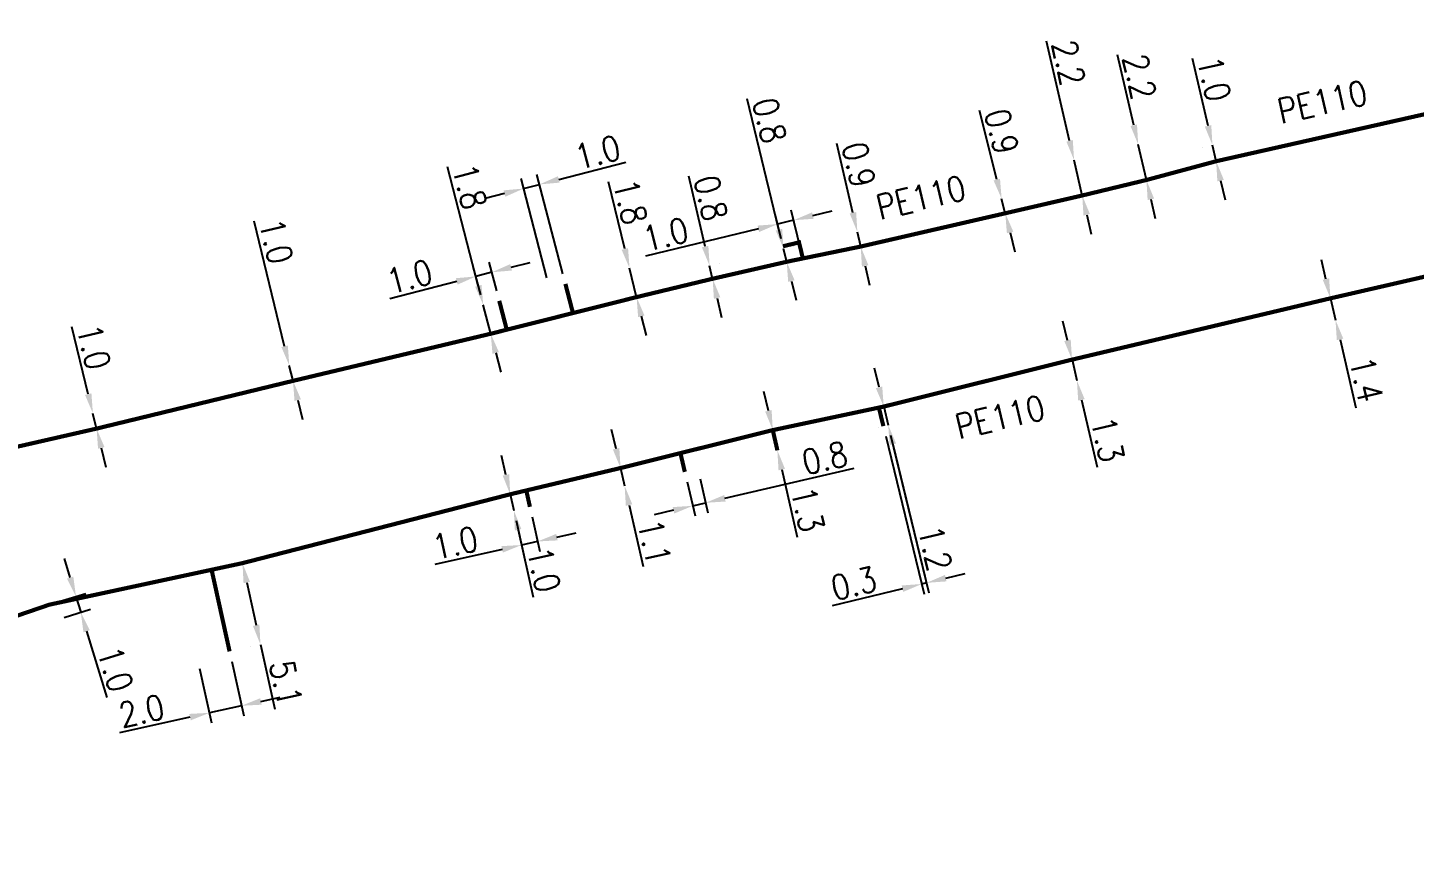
# Model space of a CAD drawing. Header units: millimetres. Extents: x 149996 to 151004, y 126998 to 128018.
# Drawn here: x 150805.2 to 150889.2, y 127041.3 to 127091.8 of the extents above; entities that cross this region are included whole.
import ezdxf

# ---------------------------------------------------------------- set-up
doc = ezdxf.new("R2010")
doc.units = ezdxf.units.MM
doc.header["$PDMODE"] = 34
doc.linetypes.add('L_25_PE', pattern=[2000, 1000, 1000])
doc.layers.get('DEFPOINTS').update_dxf_attribs({"linetype": 'CONTINUOUS'})
doc.layers.add('L_150', color=1, linetype='CONTINUOUS')
doc.layers.add('L_170', color=7, linetype='CONTINUOUS', plot=False)
doc.styles.get("Standard").update_dxf_attribs({"font": 'romans.shx', "width": 0.85})
doc.dimstyles.get("Standard").update_dxf_attribs({"dimtxt": 1.5, "dimasz": 1.2, "dimexe": 0.625, "dimexo": 0.625, "dimgap": 0.25, "dimtad": 1, "dimdec": 1, "dimzin": 0, "dimdsep": 46, "dimtxsty": 'Standard', "dimcen": -0.5, "dimadec": 0, "dimazin": 0, "dimtfac": 1, "dimtdec": 1, "dimtmove": 0, "dimatfit": 3, "dimfxl": 0, "dimtolj": 1, "dimtzin": 0, "dimarcsym": 0})

# ---------------------------------------------------------------- blocks, each defined once
blk = doc.blocks.new('*D983')
at = {"layer": 'DEFPOINTS', "color": 0, "linetype": 'Continuous', "transparency": 16777216}
for p in [(150864.232, 127081.428), (150864.232, 127081.428), (150864.452, 127080.556)]:
    blk.add_point(p, dxfattribs=at)
at = {"layer": 'L_150', "color": 0, "linetype": 'Continuous', "lineweight": -2, "transparency": 16777216}
for p, q in [((150863.939, 127082.592), (150862.887, 127086.772)), ((150864.452, 127080.556), (150864.232, 127081.428)), ((150863.846, 127080.403), (150863.846, 127080.403)), ((150864.745, 127079.392), (150865.038, 127078.228))]:
    blk.add_line(p, q, dxfattribs=at)
at = {"layer": 'L_150', "color": 0, "linetype": 'Continuous', "transparency": 16777216}
for points in [[(150864.133, 127082.641), (150863.745, 127082.543), (150864.232, 127081.428)], [(150864.939, 127079.441), (150864.551, 127079.343), (150864.452, 127080.556)]]:
    blk.add_solid(points, dxfattribs=at)
at = {"layer": 'L_150', "color": 0, "linetype": 'Continuous', "transparency": 16777216, "insert": (150864.236, 127085.508), "char_height": 1.5, "attachment_point": 5, "rotation": 284.13132}
blk.add_mtext('\\A1;0.9', dxfattribs=at)
blk = doc.blocks.new('*D984')
at = {"layer": 'DEFPOINTS', "color": 0, "linetype": 'Continuous', "transparency": 16777216}
for p in [(150855.492, 127079.417), (150855.492, 127079.417), (150855.694, 127078.54)]:
    blk.add_point(p, dxfattribs=at)
at = {"layer": 'L_150', "color": 0, "linetype": 'Continuous', "lineweight": -2, "transparency": 16777216}
for p, q in [((150855.223, 127080.586), (150854.257, 127084.787)), ((150855.694, 127078.54), (150855.492, 127079.417)), ((150855.963, 127077.37), (150856.233, 127076.201))]:
    blk.add_line(p, q, dxfattribs=at)
at = {"layer": 'L_150', "color": 0, "linetype": 'Continuous', "transparency": 16777216}
for points in [[(150855.418, 127080.631), (150855.028, 127080.542), (150855.492, 127079.417)], [(150856.158, 127077.415), (150855.769, 127077.326), (150855.694, 127078.54)]]:
    blk.add_solid(points, dxfattribs=at)
at = {"layer": 'L_150', "color": 0, "linetype": 'Continuous', "transparency": 16777216, "insert": (150855.58, 127083.496), "char_height": 1.5, "attachment_point": 5, "rotation": 282.96052}
blk.add_mtext('\\A1;0.9', dxfattribs=at)
blk = doc.blocks.new('*D985')
at = {"layer": 'DEFPOINTS', "color": 0, "linetype": 'Continuous', "transparency": 16777216}
for p in [(150851.024, 127078.396), (150851.024, 127078.396), (150851.212, 127077.618)]:
    blk.add_point(p, dxfattribs=at)
at = {"layer": 'L_150', "color": 0, "linetype": 'Continuous', "lineweight": -2, "transparency": 16777216}
for p, q in [((150850.741, 127079.562), (150848.821, 127087.48)), ((150851.212, 127077.618), (150851.024, 127078.396)), ((150851.631, 127078.543), (150851.631, 127078.543)), ((150851.82, 127077.766), (150851.82, 127077.766)), ((150851.495, 127076.452), (150851.778, 127075.286))]:
    blk.add_line(p, q, dxfattribs=at)
at = {"layer": 'L_150', "color": 0, "linetype": 'Continuous', "transparency": 16777216}
for points in [[(150850.935, 127079.609), (150850.547, 127079.515), (150851.024, 127078.396)], [(150851.69, 127076.499), (150851.301, 127076.405), (150851.212, 127077.618)]]:
    blk.add_solid(points, dxfattribs=at)
at = {"layer": 'L_150', "color": 0, "linetype": 'Continuous', "transparency": 16777216, "insert": (150850.166, 127086.175), "char_height": 1.5, "attachment_point": 5, "rotation": 283.63095}
blk.add_mtext('\\A1;0.8', dxfattribs=at)
blk = doc.blocks.new('*D986')
at = {"layer": 'DEFPOINTS', "color": 0, "linetype": 'Continuous', "transparency": 16777216}
for p in [(150846.543, 127077.369), (150846.543, 127077.369), (150846.725, 127076.59)]:
    blk.add_point(p, dxfattribs=at)
at = {"layer": 'L_150', "color": 0, "linetype": 'Continuous', "lineweight": -2, "transparency": 16777216}
for p, q in [((150846.271, 127078.538), (150845.279, 127082.795)), ((150846.725, 127076.59), (150846.543, 127077.369)), ((150847.152, 127077.511), (150847.152, 127077.511)), ((150847.333, 127076.732), (150847.333, 127076.732)), ((150846.997, 127075.421), (150847.269, 127074.253))]:
    blk.add_line(p, q, dxfattribs=at)
at = {"layer": 'L_150', "color": 0, "linetype": 'Continuous', "transparency": 16777216}
for points in [[(150846.466, 127078.583), (150846.076, 127078.493), (150846.543, 127077.369)], [(150847.192, 127075.467), (150846.802, 127075.376), (150846.725, 127076.59)]]:
    blk.add_solid(points, dxfattribs=at)
at = {"layer": 'L_150', "color": 0, "linetype": 'Continuous', "transparency": 16777216, "insert": (150846.613, 127081.478), "char_height": 1.5, "attachment_point": 5, "rotation": 283.11612}
blk.add_mtext('\\A1;0.8', dxfattribs=at)
blk = doc.blocks.new('*D987')
at = {"layer": 'DEFPOINTS', "color": 0, "linetype": 'Continuous', "transparency": 16777216}
for p in [(150841.691, 127077.229), (150841.691, 127077.229), (150842.119, 127075.48)]:
    blk.add_point(p, dxfattribs=at)
at = {"layer": 'L_150', "color": 0, "linetype": 'Continuous', "lineweight": -2, "transparency": 16777216}
for p, q in [((150841.407, 127078.395), (150840.412, 127082.464)), ((150842.119, 127075.48), (150841.691, 127077.229)), ((150842.404, 127074.315), (150842.689, 127073.149))]:
    blk.add_line(p, q, dxfattribs=at)
at = {"layer": 'L_150', "color": 0, "linetype": 'Continuous', "transparency": 16777216}
for points in [[(150841.601, 127078.442), (150841.212, 127078.347), (150841.691, 127077.229)], [(150842.598, 127074.362), (150842.21, 127074.267), (150842.119, 127075.48)]]:
    blk.add_solid(points, dxfattribs=at)
at = {"layer": 'L_150', "color": 0, "linetype": 'Continuous', "transparency": 16777216, "insert": (150841.738, 127081.25), "char_height": 1.5, "attachment_point": 5, "rotation": 283.7378}
blk.add_mtext('\\A1;1.8', dxfattribs=at)
blk = doc.blocks.new('*D988')
at = {"layer": 'DEFPOINTS', "color": 0, "linetype": 'Continuous', "transparency": 16777216}
for p in [(150832.831, 127075.002), (150832.831, 127075.002), (150833.283, 127073.26)]:
    blk.add_point(p, dxfattribs=at)
at = {"layer": 'L_150', "color": 0, "linetype": 'Continuous', "lineweight": -2, "transparency": 16777216}
for p, q in [((150832.53, 127076.164), (150830.662, 127083.373)), ((150833.283, 127073.26), (150832.831, 127075.002)), ((150833.584, 127072.098), (150833.885, 127070.937))]:
    blk.add_line(p, q, dxfattribs=at)
at = {"layer": 'L_150', "color": 0, "linetype": 'Continuous', "transparency": 16777216}
for points in [[(150832.724, 127076.214), (150832.337, 127076.114), (150832.831, 127075.002)], [(150833.778, 127072.148), (150833.39, 127072.048), (150833.283, 127073.26)]]:
    blk.add_solid(points, dxfattribs=at)
at = {"layer": 'L_150', "color": 0, "linetype": 'Continuous', "transparency": 16777216, "insert": (150832.005, 127082.177), "char_height": 1.5, "attachment_point": 5, "rotation": 284.52913}
blk.add_mtext('\\A1;1.8', dxfattribs=at)
blk = doc.blocks.new('*D989')
at = {"layer": 'DEFPOINTS', "color": 0, "linetype": 'Continuous', "transparency": 16777216}
for p in [(150821.081, 127071.33), (150821.081, 127071.33), (150821.306, 127070.407)]:
    blk.add_point(p, dxfattribs=at)
at = {"layer": 'L_150', "color": 0, "linetype": 'Continuous', "lineweight": -2, "transparency": 16777216}
for p, q in [((150820.798, 127072.496), (150818.957, 127080.075)), ((150821.306, 127070.407), (150821.081, 127071.33)), ((150821.589, 127069.241), (150821.872, 127068.074))]:
    blk.add_line(p, q, dxfattribs=at)
at = {"layer": 'L_150', "color": 0, "linetype": 'Continuous', "transparency": 16777216}
for points in [[(150820.992, 127072.543), (150820.604, 127072.449), (150821.081, 127071.33)], [(150821.783, 127069.288), (150821.395, 127069.193), (150821.306, 127070.407)]]:
    blk.add_solid(points, dxfattribs=at)
at = {"layer": 'L_150', "color": 0, "linetype": 'Continuous', "transparency": 16777216, "insert": (150820.281, 127078.859), "char_height": 1.5, "attachment_point": 5, "rotation": 283.65506}
blk.add_mtext('\\A1;1.0', dxfattribs=at)
blk = doc.blocks.new('*D990')
at = {"layer": 'DEFPOINTS', "color": 0, "linetype": 'Continuous', "transparency": 16777216}
for p in [(150809.182, 127068.439), (150809.182, 127068.439), (150809.406, 127067.516)]:
    blk.add_point(p, dxfattribs=at)
at = {"layer": 'L_150', "color": 0, "linetype": 'Continuous', "lineweight": -2, "transparency": 16777216}
for p, q in [((150808.899, 127069.605), (150807.91, 127073.676)), ((150809.406, 127067.516), (150809.182, 127068.439)), ((150808.799, 127067.368), (150808.799, 127067.368)), ((150809.689, 127066.35), (150809.973, 127065.184))]:
    blk.add_line(p, q, dxfattribs=at)
at = {"layer": 'L_150', "color": 0, "linetype": 'Continuous', "transparency": 16777216}
for points in [[(150809.093, 127069.652), (150808.704, 127069.558), (150809.182, 127068.439)], [(150809.884, 127066.397), (150809.495, 127066.302), (150809.406, 127067.516)]]:
    blk.add_solid(points, dxfattribs=at)
at = {"layer": 'L_150', "color": 0, "linetype": 'Continuous', "transparency": 16777216, "insert": (150809.234, 127072.46), "char_height": 1.5, "attachment_point": 5, "rotation": 283.65506}
blk.add_mtext('\\A1;1.0', dxfattribs=at)
blk = doc.blocks.new('*D995')
at = {"layer": 'DEFPOINTS', "color": 0, "linetype": 'Continuous', "transparency": 16777216}
for p in [(150868.495, 127071.691), (150868.791, 127070.425), (150868.791, 127070.425)]:
    blk.add_point(p, dxfattribs=at)
at = {"layer": 'L_150', "color": 0, "linetype": 'Continuous', "lineweight": -2, "transparency": 16777216}
for p, q in [((150868.222, 127072.86), (150867.948, 127074.028)), ((150868.495, 127071.691), (150868.791, 127070.425)), ((150869.065, 127069.257), (150870.019, 127065.178))]:
    blk.add_line(p, q, dxfattribs=at)
at = {"layer": 'L_150', "color": 0, "linetype": 'Continuous', "transparency": 16777216}
for points in [[(150868.416, 127072.905), (150868.027, 127072.814), (150868.495, 127071.691)], [(150869.259, 127069.303), (150868.87, 127069.211), (150868.791, 127070.425)]]:
    blk.add_solid(points, dxfattribs=at)
at = {"layer": 'L_150', "color": 0, "linetype": 'Continuous', "transparency": 16777216, "insert": (150870.652, 127066.861), "char_height": 1.5, "attachment_point": 5, "rotation": 283.17068}
blk.add_mtext('\\A1;1.3', dxfattribs=at)
blk = doc.blocks.new('*D996')
at = {"layer": 'DEFPOINTS', "color": 0, "linetype": 'Continuous', "transparency": 16777216}
for p in [(150857.088, 127068.85), (150857.36, 127067.733), (150857.36, 127067.733)]:
    blk.add_point(p, dxfattribs=at)
at = {"layer": 'L_150', "color": 0, "linetype": 'Continuous', "lineweight": -2, "transparency": 16777216}
for p, q in [((150856.805, 127070.016), (150856.522, 127071.183)), ((150857.088, 127068.85), (150857.36, 127067.733)), ((150856.481, 127068.703), (150856.481, 127068.703)), ((150856.752, 127067.585), (150856.752, 127067.585)), ((150857.643, 127066.567), (150859.581, 127058.585))]:
    blk.add_line(p, q, dxfattribs=at)
at = {"layer": 'L_150', "color": 0, "linetype": 'Continuous', "transparency": 16777216}
for points in [[(150856.999, 127070.064), (150856.611, 127069.969), (150857.088, 127068.85)], [(150857.837, 127066.614), (150857.449, 127066.519), (150857.36, 127067.733)]]:
    blk.add_solid(points, dxfattribs=at)
at = {"layer": 'L_150', "color": 0, "linetype": 'Continuous', "transparency": 16777216, "insert": (150860.2, 127060.273), "char_height": 1.5, "attachment_point": 5, "rotation": 283.64945}
blk.add_mtext('\\A1;1.2', dxfattribs=at)
blk = doc.blocks.new('*D997')
at = {"layer": 'DEFPOINTS', "color": 0, "linetype": 'Continuous', "transparency": 16777216}
for p in [(150850.368, 127067.423), (150850.646, 127066.204), (150850.646, 127066.204)]:
    blk.add_point(p, dxfattribs=at)
at = {"layer": 'L_150', "color": 0, "linetype": 'Continuous', "lineweight": -2, "transparency": 16777216}
for p, q in [((150850.102, 127068.593), (150849.836, 127069.763)), ((150850.368, 127067.423), (150850.646, 127066.204)), ((150850.912, 127065.034), (150851.843, 127060.949))]:
    blk.add_line(p, q, dxfattribs=at)
at = {"layer": 'L_150', "color": 0, "linetype": 'Continuous', "transparency": 16777216}
for points in [[(150850.297, 127068.637), (150849.907, 127068.549), (150850.368, 127067.423)], [(150851.107, 127065.078), (150850.717, 127064.99), (150850.646, 127066.204)]]:
    blk.add_solid(points, dxfattribs=at)
at = {"layer": 'L_150', "color": 0, "linetype": 'Continuous', "transparency": 16777216, "insert": (150852.486, 127062.629), "char_height": 1.5, "attachment_point": 5, "rotation": 282.82747}
blk.add_mtext('\\A1;1.3', dxfattribs=at)
blk = doc.blocks.new('*D998')
at = {"layer": 'DEFPOINTS', "color": 0, "linetype": 'Continuous', "transparency": 16777216}
for p in [(150841.146, 127065.128), (150841.393, 127064.056), (150841.393, 127064.056)]:
    blk.add_point(p, dxfattribs=at)
at = {"layer": 'L_150', "color": 0, "linetype": 'Continuous', "lineweight": -2, "transparency": 16777216}
for p, q in [((150840.877, 127066.297), (150840.607, 127067.466)), ((150841.146, 127065.128), (150841.393, 127064.056)), ((150841.662, 127062.886), (150842.521, 127059.159))]:
    blk.add_line(p, q, dxfattribs=at)
at = {"layer": 'L_150', "color": 0, "linetype": 'Continuous', "transparency": 16777216}
for points in [[(150841.072, 127066.342), (150840.682, 127066.252), (150841.146, 127065.128)], [(150841.857, 127062.931), (150841.467, 127062.841), (150841.393, 127064.056)]]:
    blk.add_solid(points, dxfattribs=at)
at = {"layer": 'L_150', "color": 0, "linetype": 'Continuous', "transparency": 16777216, "insert": (150843.201, 127060.662), "char_height": 1.5, "attachment_point": 5, "rotation": 282.97107}
blk.add_mtext('\\A1;1.1', dxfattribs=at)
blk = doc.blocks.new('*D999')
at = {"layer": 'DEFPOINTS', "color": 0, "linetype": 'Continuous', "transparency": 16777216}
for p in [(150834.463, 127063.538), (150834.68, 127062.562), (150834.68, 127062.562)]:
    blk.add_point(p, dxfattribs=at)
at = {"layer": 'L_150', "color": 0, "linetype": 'Continuous', "lineweight": -2, "transparency": 16777216}
for p, q in [((150834.203, 127064.71), (150833.942, 127065.881)), ((150834.463, 127063.538), (150834.68, 127062.562)), ((150834.941, 127061.391), (150835.851, 127057.301))]:
    blk.add_line(p, q, dxfattribs=at)
at = {"layer": 'L_150', "color": 0, "linetype": 'Continuous', "transparency": 16777216}
for points in [[(150834.398, 127064.753), (150834.007, 127064.666), (150834.463, 127063.538)], [(150835.136, 127061.434), (150834.746, 127061.347), (150834.68, 127062.562)]]:
    blk.add_solid(points, dxfattribs=at)
at = {"layer": 'L_150', "color": 0, "linetype": 'Continuous', "transparency": 16777216, "insert": (150836.502, 127058.978), "char_height": 1.5, "attachment_point": 5, "rotation": 282.54354}
blk.add_mtext('\\A1;1.0', dxfattribs=at)
blk = doc.blocks.new('*D1000')
at = {"layer": 'DEFPOINTS', "color": 0, "linetype": 'Continuous', "transparency": 16777216}
for p in [(150818.245, 127059.369), (150819.333, 127054.438), (150819.333, 127054.438)]:
    blk.add_point(p, dxfattribs=at)
at = {"layer": 'L_150', "color": 0, "linetype": 'Continuous', "lineweight": -2, "transparency": 16777216}
for p, q in [((150817.635, 127059.235), (150817.635, 127059.235)), ((150818.503, 127058.197), (150819.074, 127055.61)), ((150818.722, 127054.303), (150818.722, 127054.303)), ((150819.333, 127054.438), (150820.196, 127050.525))]:
    blk.add_line(p, q, dxfattribs=at)
at = {"layer": 'L_150', "color": 0, "linetype": 'Continuous', "transparency": 16777216}
for points in [[(150818.699, 127058.24), (150818.308, 127058.154), (150818.245, 127059.369)], [(150819.269, 127055.653), (150818.879, 127055.566), (150819.333, 127054.438)]]:
    blk.add_solid(points, dxfattribs=at)
at = {"layer": 'L_150', "color": 0, "linetype": 'Continuous', "transparency": 16777216, "insert": (150820.87, 127052.111), "char_height": 1.5, "attachment_point": 5, "rotation": 282.43753}
blk.add_mtext('\\A1;5.1', dxfattribs=at)
blk = doc.blocks.new('*D1001')
at = {"layer": 'DEFPOINTS', "color": 0, "linetype": 'Continuous', "transparency": 16777216}
for p in [(150806.544, 127056.853), (150808.45, 127056.39), (150806.837, 127055.897)]:
    blk.add_point(p, dxfattribs=at)
at = {"layer": 'L_150', "color": 0, "linetype": 'Continuous', "lineweight": -2, "transparency": 16777216}
for p, q in [((150807.806, 127058.494), (150807.455, 127059.641)), ((150807.142, 127057.036), (150808.755, 127057.529)), ((150808.157, 127057.346), (150808.45, 127056.39)), ((150807.435, 127056.079), (150809.047, 127056.573)), ((150808.801, 127055.242), (150810.026, 127051.236))]:
    blk.add_line(p, q, dxfattribs=at)
at = {"layer": 'L_150', "color": 0, "linetype": 'Continuous', "transparency": 16777216}
for points in [[(150807.997, 127058.552), (150807.615, 127058.435), (150808.157, 127057.346)], [(150808.992, 127055.301), (150808.61, 127055.184), (150808.45, 127056.39)]]:
    blk.add_solid(points, dxfattribs=at)
at = {"layer": 'L_150', "color": 0, "linetype": 'Continuous', "transparency": 16777216, "insert": (150810.545, 127052.958), "char_height": 1.5, "attachment_point": 5, "rotation": 287.0096}
blk.add_mtext('\\A1;1.0', dxfattribs=at)
blk = doc.blocks.new('*D1300')
at = {"layer": 'DEFPOINTS', "color": 0, "linetype": 'Continuous', "transparency": 16777216}
for p in [(150884.15, 127075.404), (150884.457, 127074.09), (150884.457, 127074.09)]:
    blk.add_point(p, dxfattribs=at)
at = {"layer": 'L_150', "color": 0, "linetype": 'Continuous', "lineweight": -2, "transparency": 16777216}
for p, q in [((150883.877, 127076.573), (150883.603, 127077.741)), ((150884.15, 127075.404), (150884.457, 127074.09)), ((150884.73, 127072.921), (150885.698, 127068.783))]:
    blk.add_line(p, q, dxfattribs=at)
at = {"layer": 'L_150', "color": 0, "linetype": 'Continuous', "transparency": 16777216}
for points in [[(150884.071, 127076.618), (150883.682, 127076.527), (150884.15, 127075.404)], [(150884.925, 127072.967), (150884.535, 127072.876), (150884.457, 127074.09)]]:
    blk.add_solid(points, dxfattribs=at)
at = {"layer": 'L_150', "color": 0, "linetype": 'Continuous', "transparency": 16777216, "insert": (150886.324, 127070.495), "char_height": 1.5, "attachment_point": 5, "rotation": 283.15681}
blk.add_mtext('\\A1;1.4', dxfattribs=at)
blk = doc.blocks.new('*D1306')
at = {"layer": 'DEFPOINTS', "color": 0, "linetype": 'Continuous', "transparency": 16777216}
for p in [(150877.003, 127084.681), (150877.003, 127084.681), (150877.227, 127083.707)]:
    blk.add_point(p, dxfattribs=at)
at = {"layer": 'L_150', "color": 0, "linetype": 'Continuous', "lineweight": -2, "transparency": 16777216}
for p, q in [((150876.735, 127085.851), (150875.8, 127089.935)), ((150876.394, 127084.542), (150876.394, 127084.542)), ((150877.227, 127083.707), (150877.003, 127084.681)), ((150876.617, 127083.567), (150876.617, 127083.567)), ((150877.495, 127082.537), (150877.763, 127081.367))]:
    blk.add_line(p, q, dxfattribs=at)
at = {"layer": 'L_150', "color": 0, "linetype": 'Continuous', "transparency": 16777216}
for points in [[(150876.93, 127085.896), (150876.54, 127085.806), (150877.003, 127084.681)], [(150877.69, 127082.582), (150877.3, 127082.492), (150877.227, 127083.707)]]:
    blk.add_solid(points, dxfattribs=at)
at = {"layer": 'L_150', "color": 0, "linetype": 'Continuous', "transparency": 16777216, "insert": (150877.109, 127088.701), "char_height": 1.5, "attachment_point": 5, "rotation": 282.90243}
blk.add_mtext('\\A1;1.0', dxfattribs=at)
blk = doc.blocks.new('*D1307')
at = {"layer": 'DEFPOINTS', "color": 0, "linetype": 'Continuous', "transparency": 16777216}
for p in [(150872.506, 127084.715), (150872.506, 127084.715), (150873.002, 127082.571)]:
    blk.add_point(p, dxfattribs=at)
at = {"layer": 'L_150', "color": 0, "linetype": 'Continuous', "lineweight": -2, "transparency": 16777216}
for p, q in [((150872.236, 127085.884), (150871.252, 127090.143)), ((150873.002, 127082.571), (150872.506, 127084.715)), ((150873.272, 127081.402), (150873.542, 127080.233))]:
    blk.add_line(p, q, dxfattribs=at)
at = {"layer": 'L_150', "color": 0, "linetype": 'Continuous', "transparency": 16777216}
for points in [[(150872.431, 127085.929), (150872.041, 127085.839), (150872.506, 127084.715)], [(150873.467, 127081.447), (150873.077, 127081.357), (150873.002, 127082.571)]]:
    blk.add_solid(points, dxfattribs=at)
at = {"layer": 'L_150', "color": 0, "linetype": 'Continuous', "transparency": 16777216, "insert": (150872.583, 127088.823), "char_height": 1.5, "attachment_point": 5, "rotation": 283.01148}
blk.add_mtext('\\A1;2.2', dxfattribs=at)
blk = doc.blocks.new('*D1308')
at = {"layer": 'DEFPOINTS', "color": 0, "linetype": 'Continuous', "transparency": 16777216}
for p in [(150868.619, 127083.776), (150868.619, 127083.776), (150869.114, 127081.632)]:
    blk.add_point(p, dxfattribs=at)
at = {"layer": 'L_150', "color": 0, "linetype": 'Continuous', "lineweight": -2, "transparency": 16777216}
for p, q in [((150868.349, 127084.945), (150866.953, 127090.986)), ((150869.114, 127081.632), (150868.619, 127083.776)), ((150869.385, 127080.463), (150869.655, 127079.294))]:
    blk.add_line(p, q, dxfattribs=at)
at = {"layer": 'L_150', "color": 0, "linetype": 'Continuous', "transparency": 16777216}
for points in [[(150868.544, 127084.99), (150868.154, 127084.9), (150868.619, 127083.776)], [(150869.58, 127080.508), (150869.19, 127080.418), (150869.114, 127081.632)]]:
    blk.add_solid(points, dxfattribs=at)
at = {"layer": 'L_150', "color": 0, "linetype": 'Continuous', "transparency": 16777216, "insert": (150868.284, 127089.666), "char_height": 1.5, "attachment_point": 5, "rotation": 283.01148}
blk.add_mtext('\\A1;2.2', dxfattribs=at)
blk = doc.blocks.new('*D1341')
at = {"layer": 'DEFPOINTS', "color": 0, "linetype": 'Continuous', "transparency": 16777216}
for p in [(150834.68, 127062.562), (150835.657, 127062.779), (150835.147, 127060.464)]:
    blk.add_point(p, dxfattribs=at)
at = {"layer": 'L_170', "color": 0, "linetype": 'Continuous', "lineweight": -2, "transparency": 16777216}
for p, q in [((150835.792, 127062.169), (150836.259, 127060.072)), ((150834.816, 127061.952), (150835.283, 127059.854)), ((150836.123, 127060.682), (150835.147, 127060.464)), ((150837.295, 127060.942), (150838.466, 127061.203)), ((150833.976, 127060.204), (150829.886, 127059.294))]:
    blk.add_line(p, q, dxfattribs=at)
at = {"layer": 'L_170', "color": 0, "linetype": 'Continuous', "transparency": 16777216}
for points in [[(150833.932, 127060.399), (150834.019, 127060.009), (150835.147, 127060.464)], [(150837.251, 127061.138), (150837.338, 127060.747), (150836.123, 127060.682)]]:
    blk.add_solid(points, dxfattribs=at)
at = {"layer": 'L_170', "color": 0, "linetype": 'Continuous', "transparency": 16777216, "insert": (150831.128, 127060.595), "char_height": 1.5, "attachment_point": 5, "rotation": 12.54354}
blk.add_mtext('\\A1;1.0', dxfattribs=at)
blk = doc.blocks.new('*D1342')
at = {"layer": 'DEFPOINTS', "color": 0, "linetype": 'Continuous', "transparency": 16777216}
for p in [(150817.462, 127054.025), (150815.509, 127053.595), (150816.236, 127050.302)]:
    blk.add_point(p, dxfattribs=at)
at = {"layer": 'L_170', "color": 0, "linetype": 'Continuous', "lineweight": -2, "transparency": 16777216}
for p, q in [((150815.644, 127052.984), (150816.37, 127049.691)), ((150817.597, 127053.415), (150818.323, 127050.122)), ((150819.361, 127050.991), (150820.532, 127051.249)), ((150818.189, 127050.733), (150816.236, 127050.302)), ((150815.064, 127050.043), (150810.795, 127049.102))]:
    blk.add_line(p, q, dxfattribs=at)
at = {"layer": 'L_170', "color": 0, "linetype": 'Continuous', "transparency": 16777216}
for points in [[(150819.317, 127051.186), (150819.404, 127050.796), (150818.189, 127050.733)], [(150815.021, 127050.239), (150815.107, 127049.848), (150816.236, 127050.302)]]:
    blk.add_solid(points, dxfattribs=at)
at = {"layer": 'L_170', "color": 0, "linetype": 'Continuous', "transparency": 16777216, "insert": (150812.128, 127050.42), "char_height": 1.5, "attachment_point": 5, "rotation": 12.43753}
blk.add_mtext('\\A1;2.0', dxfattribs=at)
blk = doc.blocks.new('*D1343')
at = {"layer": 'DEFPOINTS', "color": 0, "linetype": 'Continuous', "transparency": 16777216}
for p in [(150850.66, 127079.898), (150851.024, 127078.396), (150852.192, 127077.82)]:
    blk.add_point(p, dxfattribs=at)
at = {"layer": 'L_170', "color": 0, "linetype": 'Continuous', "lineweight": -2, "transparency": 16777216}
for p, q in [((150852.045, 127078.427), (150851.484, 127080.741)), ((150852.798, 127080.416), (150853.964, 127080.699)), ((150850.877, 127079.003), (150850.512, 127080.505)), ((150851.631, 127080.134), (150850.66, 127079.898)), ((150849.493, 127079.615), (150842.652, 127077.956))]:
    blk.add_line(p, q, dxfattribs=at)
at = {"layer": 'L_170', "color": 0, "linetype": 'Continuous', "transparency": 16777216}
for points in [[(150852.75, 127080.611), (150852.845, 127080.222), (150851.631, 127080.134)], [(150849.446, 127079.81), (150849.54, 127079.421), (150850.66, 127079.898)]]:
    blk.add_solid(points, dxfattribs=at)
at = {"layer": 'L_170', "color": 0, "linetype": 'Continuous', "transparency": 16777216, "insert": (150843.869, 127079.28), "char_height": 1.5, "attachment_point": 5, "rotation": 13.63095}
blk.add_mtext('\\A1;1.0', dxfattribs=at)
blk = doc.blocks.new('*D1344')
at = {"layer": 'DEFPOINTS', "color": 0, "linetype": 'Continuous', "transparency": 16777216}
for p in [(150835.273, 127082.052), (150836.834, 127076.041), (150837.805, 127076.279)]:
    blk.add_point(p, dxfattribs=at)
at = {"layer": 'L_170', "color": 0, "linetype": 'Continuous', "lineweight": -2, "transparency": 16777216}
for p, q in [((150837.403, 127082.605), (150841.457, 127083.657)), ((150836.677, 127076.646), (150835.116, 127082.657)), ((150835.273, 127082.052), (150836.241, 127082.303)), ((150837.648, 127076.884), (150836.084, 127082.908)), ((150834.112, 127081.75), (150832.95, 127081.449))]:
    blk.add_line(p, q, dxfattribs=at)
at = {"layer": 'L_170', "color": 0, "linetype": 'Continuous', "transparency": 16777216}
for points in [[(150837.352, 127082.798), (150837.453, 127082.411), (150836.241, 127082.303)], [(150834.061, 127081.944), (150834.162, 127081.557), (150835.273, 127082.052)]]:
    blk.add_solid(points, dxfattribs=at)
at = {"layer": 'L_170', "color": 0, "linetype": 'Continuous', "transparency": 16777216, "insert": (150839.759, 127084.25), "char_height": 1.5, "attachment_point": 5, "rotation": 14.55547}
blk.add_mtext('\\A1;1.0', dxfattribs=at)
blk = doc.blocks.new('*D1345')
at = {"layer": 'DEFPOINTS', "color": 0, "linetype": 'Continuous', "transparency": 16777216}
for p in [(150832.383, 127076.731), (150832.831, 127075.002), (150833.799, 127075.254)]:
    blk.add_point(p, dxfattribs=at)
at = {"layer": 'L_170', "color": 0, "linetype": 'Continuous', "lineweight": -2, "transparency": 16777216}
for p, q in [((150832.675, 127075.607), (150832.227, 127077.336)), ((150833.643, 127075.859), (150833.195, 127077.587)), ((150834.513, 127077.283), (150835.675, 127077.584)), ((150831.222, 127076.43), (150827.166, 127075.379)), ((150833.351, 127076.982), (150832.383, 127076.731))]:
    blk.add_line(p, q, dxfattribs=at)
at = {"layer": 'L_170', "color": 0, "linetype": 'Continuous', "transparency": 16777216}
for points in [[(150834.463, 127077.476), (150834.563, 127077.089), (150833.351, 127076.982)], [(150831.172, 127076.623), (150831.272, 127076.236), (150832.383, 127076.731)]]:
    blk.add_solid(points, dxfattribs=at)
at = {"layer": 'L_170', "color": 0, "linetype": 'Continuous', "transparency": 16777216, "insert": (150828.362, 127076.722), "char_height": 1.5, "attachment_point": 5, "rotation": 14.52913}
blk.add_mtext('\\A1;1.0', dxfattribs=at)
blk = doc.blocks.new('*D1381')
at = {"layer": 'DEFPOINTS', "color": 0, "linetype": 'Continuous', "transparency": 16777216}
for p in [(150857.067, 127067.666), (150857.36, 127067.733), (150859.681, 127058.175)]:
    blk.add_point(p, dxfattribs=at)
at = {"layer": 'L_170', "color": 0, "linetype": 'Continuous', "lineweight": -2, "transparency": 16777216}
for p, q in [((150857.507, 127067.125), (150859.828, 127057.568)), ((150857.215, 127067.059), (150859.537, 127057.497)), ((150860.847, 127058.459), (150862.013, 127058.742)), ((150859.681, 127058.175), (150859.389, 127058.105)), ((150858.223, 127057.821), (150853.975, 127056.79))]:
    blk.add_line(p, q, dxfattribs=at)
at = {"layer": 'L_170', "color": 0, "linetype": 'Continuous', "transparency": 16777216}
for points in [[(150858.176, 127058.016), (150858.27, 127057.627), (150859.389, 127058.105)], [(150860.8, 127058.653), (150860.894, 127058.264), (150859.681, 127058.175)]]:
    blk.add_solid(points, dxfattribs=at)
at = {"layer": 'L_170', "color": 0, "linetype": 'Continuous', "transparency": 16777216, "insert": (150855.28, 127058.136), "char_height": 1.5, "attachment_point": 5, "rotation": 13.64945}
blk.add_mtext('\\A1;0.3', dxfattribs=at)
blk = doc.blocks.new('*D1382')
at = {"layer": 'DEFPOINTS', "color": 0, "linetype": 'Continuous', "transparency": 16777216}
for p in [(150845.039, 127064.895), (150845.819, 127065.075), (150846.299, 127063.022)]:
    blk.add_point(p, dxfattribs=at)
at = {"layer": 'L_170', "color": 0, "linetype": 'Continuous', "lineweight": -2, "transparency": 16777216}
for p, q in [((150847.467, 127063.296), (150855.291, 127065.125)), ((150845.181, 127064.287), (150845.662, 127062.232)), ((150845.961, 127064.466), (150846.441, 127062.414)), ((150845.52, 127062.84), (150846.299, 127063.022)), ((150844.351, 127062.567), (150843.183, 127062.294))]:
    blk.add_line(p, q, dxfattribs=at)
at = {"layer": 'L_170', "color": 0, "linetype": 'Continuous', "transparency": 16777216}
for points in [[(150847.422, 127063.49), (150847.513, 127063.101), (150846.299, 127063.022)], [(150844.306, 127062.762), (150844.397, 127062.372), (150845.52, 127062.84)]]:
    blk.add_solid(points, dxfattribs=at)
at = {"layer": 'L_170', "color": 0, "linetype": 'Continuous', "transparency": 16777216, "insert": (150853.519, 127065.738), "char_height": 1.5, "attachment_point": 5, "rotation": 13.16475}
blk.add_mtext('\\A1;0.8', dxfattribs=at)

msp = doc.modelspace()

# ---------------------------------------------------------------- linework, layer by layer
at = {"layer": 'L_150', "linetype": 'L_25_PE', "flags": 128}
for points in [[(150912.429, 127091.666, 0.25, 0.25, 0), (150911.785, 127091.538, 0.25, 0.25, 0), (150903.007, 127089.802, 0.25, 0.25, 0), (150896.285, 127088.275, 0.25, 0.25, 0), (150892.335, 127087.113, 0.25, 0.25, 0), (150877.227, 127083.707, 0.25, 0.25, 0), (150873.002, 127082.571, 0.25, 0.25, 0), (150869.114, 127081.632, 0.25, 0.25, 0), (150864.452, 127080.556, 0.25, 0.25, 0), (150855.694, 127078.54, 0.25, 0.25, 0), (150852.192, 127077.82, 0.25, 0.25, 0), (150851.212, 127077.618, 0.25, 0.25, 0), (150846.725, 127076.59, 0.25, 0.25, 0), (150842.119, 127075.48, 0.25, 0.25, 0), (150838.264, 127074.512, 0.25, 0.25, 0), (150834.253, 127073.504, 0.25, 0.25, 0), (150833.283, 127073.26, 0.25, 0.25, 0), (150821.306, 127070.407, 0.25, 0.25, 0), (150809.406, 127067.516, 0.25, 0.25, 0), (150802.44, 127065.926, 0.25, 0.25, 0), (150789.41, 127062.822, 0.25, 0.25, 0), (150779.406, 127060.046, 0.25, 0.25, 0), (150769.47, 127057.615, 0.25, 0.25, 0), (150768.562, 127057.393, 0, 0, 0)], [(150915.16, 127082.119, 0.25, 0.25, 0), (150915.062, 127082.096, 0.25, 0.25, 0), (150914.527, 127082.392, 0.25, 0.25, 0), (150908.115, 127080.917, 0.25, 0.25, 0), (150884.15, 127075.404, 0.25, 0.25, 0), (150868.495, 127071.691, 0.25, 0.25, 0), (150857.088, 127068.85, 0.25, 0.25, 0), (150850.368, 127067.423, 0.25, 0.25, 0), (150841.146, 127065.128, 0.25, 0.25, 0), (150835.436, 127063.77, 0.25, 0.25, 0), (150834.463, 127063.538, 0.25, 0.25, 0), (150818.245, 127059.369, 0.25, 0.25, 0), (150816.373, 127058.967, 0.25, 0.25, 0), (150806.544, 127056.853, 0.25, 0.25, 0), (150790.829, 127051.464, 0.25, 0.25, 0), (150783.694, 127047.44, 0.25, 0.25, 0), (150774.681, 127041.44, 0, 0, 0)]]:
    msp.add_lwpolyline(points, format="xyseb", dxfattribs=at)
at = {"layer": 'L_170', "linetype": 'Continuous', "const_width": 0.25, "flags": 128}
for points in [[(150850.985, 127078.556), (150851.957, 127078.792), (150852.192, 127077.82)], [(150838.264, 127074.512), (150837.805, 127076.279)], [(150834.253, 127073.504), (150833.799, 127075.254)], [(150857.067, 127067.666), (150856.795, 127068.788)], [(150850.646, 127066.204), (150850.368, 127067.423)], [(150845.039, 127064.895), (150844.774, 127066.03)], [(150835.436, 127063.77), (150835.657, 127062.779)], [(150816.373, 127058.967), (150817.462, 127054.025)]]:
    msp.add_lwpolyline(points, dxfattribs=at)

# ---------------------------------------------------------------- texts
at = {"layer": 'L_150', "linetype": 'Continuous', "width": 0.85}
for rotation, p in [(12.7066, (150881.163, 127085.971)), (13.39787, (150856.857, 127080.151)), (13.13994, (150861.643, 127066.864))]:
    msp.add_text('PE110', height=1.5, rotation=rotation, dxfattribs=at).set_placement(p)

# ---------------------------------------------------------------- dimensions: what is measured, and where the dimension line sits
at = {"layer": 'L_150', "linetype": 'Continuous'}
for base, p1, p2, angle, picture, middle in [((150868.619, 127083.776), (150869.114, 127081.632), (150868.619, 127083.776), 283.01148, '*D1308', (150867.31, 127089.441)), ((150872.506, 127084.715), (150873.002, 127082.571), (150872.506, 127084.715), 283.01148, '*D1307', (150871.609, 127088.598)), ((150877.003, 127084.681), (150877.227, 127083.707), (150877.003, 127084.681), 282.90243, '*D1306', (150876.134, 127088.478)), ((150851.024, 127078.396), (150851.212, 127077.618), (150851.024, 127078.396), 283.63095, '*D985', (150849.195, 127085.939)), ((150864.232, 127081.428), (150864.452, 127080.556), (150864.232, 127081.428), 284.13132, '*D983', (150863.267, 127085.264)), ((150855.492, 127079.417), (150855.694, 127078.54), (150855.492, 127079.417), 282.96052, '*D984', (150854.605, 127083.272)), ((150832.831, 127075.002), (150833.283, 127073.26), (150832.831, 127075.002), 284.52913, '*D988', (150831.037, 127081.926)), ((150846.543, 127077.369), (150846.725, 127076.59), (150846.543, 127077.369), 283.11612, '*D986', (150845.639, 127081.251)), ((150841.691, 127077.229), (150842.119, 127075.48), (150841.691, 127077.229), 283.7378, '*D987', (150840.767, 127081.012)), ((150821.0813, 127071.3298), (150821.3056, 127070.4067), (150821.0813, 127071.3298), 283.65506, '*D989', (150819.3096, 127078.6227)), ((150884.45706, 127074.08985), (150884.14978, 127075.40442), (150884.45706, 127074.08985), 103.15681, '*D1300', (150885.35045, 127070.26788)), ((150809.1818, 127068.4389), (150809.40607, 127067.51575), (150809.1818, 127068.4389), 283.65506, '*D990', (150808.26237, 127072.22346)), ((150868.791, 127070.425), (150868.495, 127071.691), (150868.791, 127070.425), 103.17068, '*D995', (150869.679, 127066.633)), ((150857.36, 127067.733), (150857.088, 127068.85), (150857.36, 127067.733), 103.64945, '*D996', (150859.228, 127060.037)), ((150850.646, 127066.204), (150850.368, 127067.423), (150850.646, 127066.204), 102.82747, '*D997', (150851.511, 127062.407)), ((150841.393, 127064.056), (150841.146, 127065.128), (150841.393, 127064.056), 102.97107, '*D998', (150842.226, 127060.438)), ((150834.68, 127062.562), (150834.463, 127063.538), (150834.68, 127062.562), 102.54354, '*D999', (150835.526, 127058.76)), ((150808.45, 127056.39), (150806.544, 127056.853), (150806.837, 127055.897), 107.0096, '*D1001', (150809.589, 127052.666)), ((150819.3325, 127054.4377), (150818.2449, 127059.3692), (150819.3325, 127054.4377), 102.43753, '*D1000', (150819.8933, 127051.8952))]:
    dim = msp.add_linear_dim(base=base, p1=p1, p2=p2, angle=angle, dimstyle='Standard', dxfattribs=at)
    dim.commit()
    dim.dimension.update_dxf_attribs({"geometry": picture, "text_midpoint": middle, "dimtype": 160})
at = {"layer": 'L_170', "linetype": 'Continuous'}
for base, p1, p2, angle, picture, middle in [((150835.273, 127082.052), (150837.805, 127076.279), (150836.834, 127076.041), 14.55547, '*D1344', (150840.011, 127083.282)), ((150850.66, 127079.898), (150852.192, 127077.82), (150851.024, 127078.396), 13.63095, '*D1343', (150844.105, 127078.309)), ((150832.383, 127076.731), (150833.799, 127075.254), (150832.831, 127075.002), 14.52913, '*D1345', (150828.613, 127075.754)), ((150859.681, 127058.175), (150857.067, 127067.666), (150857.36, 127067.733), 193.64945, '*D1381', (150855.516, 127057.164)), ((150846.299, 127063.022), (150845.039, 127064.895), (150845.819, 127065.075), 193.16475, '*D1382', (150853.746, 127064.764)), ((150835.147, 127060.464), (150835.657, 127062.779), (150834.68, 127062.562), 12.54354, '*D1341', (150831.345, 127059.619)), ((150816.236, 127050.302), (150817.462, 127054.025), (150815.509, 127053.595), 12.43753, '*D1342', (150812.343, 127049.443))]:
    dim = msp.add_linear_dim(base=base, p1=p1, p2=p2, angle=angle, dimstyle='Standard', dxfattribs=at)
    dim.commit()
    dim.dimension.update_dxf_attribs({"geometry": picture, "text_midpoint": middle, "dimtype": 160})

doc.saveas('drawing.dxf')
